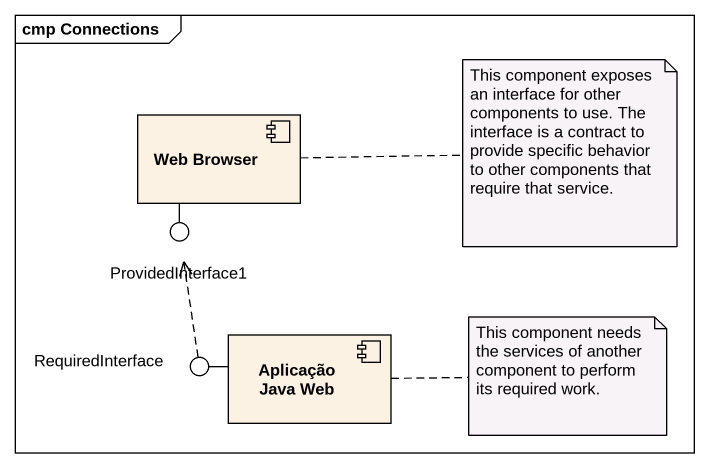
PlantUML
@startuml
mainframe cmp Connections
component "Web Browser" as Web_Browser
() ProvidedInterface1
component "Aplicação Java Web" as Aplicação_Java_Web
() RequiredInterface
Web_Browser -- ProvidedInterface1
Aplicação_Java_Web -left- RequiredInterface
RequiredInterface .up.> ProvidedInterface1
note right of Web_Browser : This component exposes an interface for other components to use. The interface is a contract to provide specific behavior to other components that require that service.
note right of Aplicação_Java_Web : This component needs the services of another component to perform its required work.
@enduml
